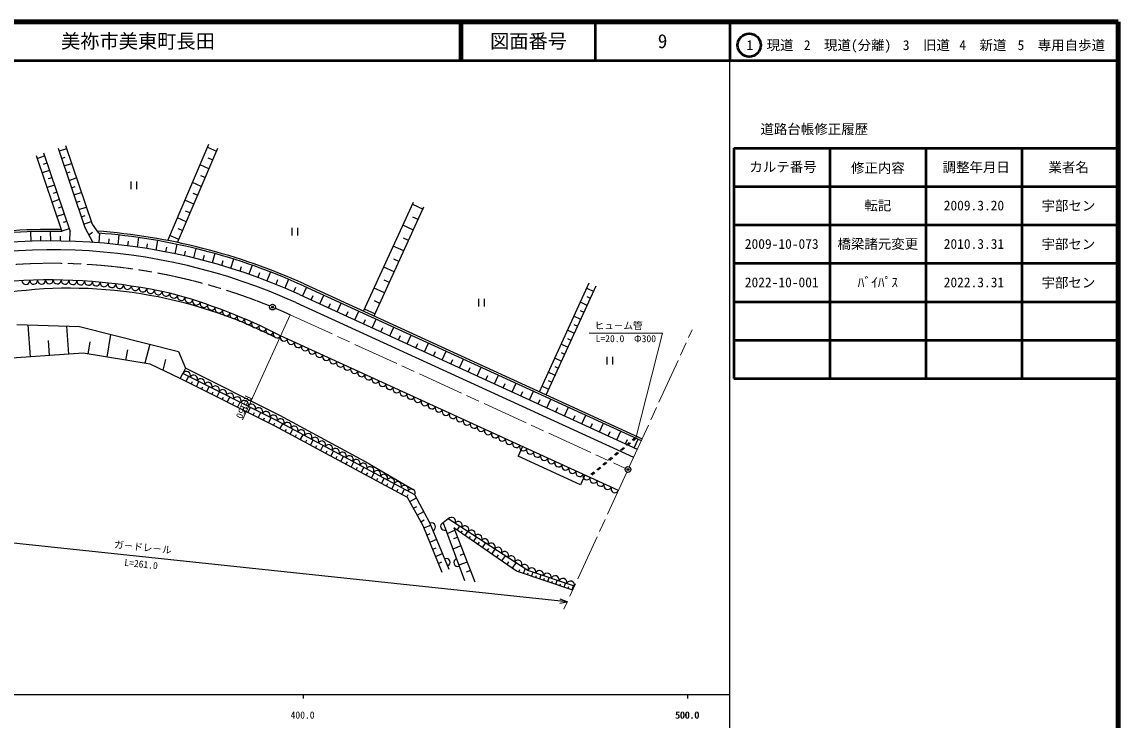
# Model space of a CAD drawing. Units: millimetres, scale not verified. Extents: x 40000 to 680000, y 20000 to 380000.
# Drawn here: x 394830 to 680000, y 198357 to 380000 of the extents above; entities that cross this region are included whole.
import ezdxf
from ezdxf.enums import TextEntityAlignment as Align

# ---------------------------------------------------------------- set-up
doc = ezdxf.new("R2010")
doc.units = ezdxf.units.MM
doc.header["$LTSCALE"] = 1000
doc.header["$PDMODE"] = 32
doc.header["$PDSIZE"] = 500
doc.linetypes.add('CHAIN', pattern=[18.5, 12, -1.5, 3.5, -1.5])
for name, color, linetype, lineweight in [('S-BGD', 7, 'Continuous', 25), ('S-BMK', 2, 'CHAIN', 13), ('S-BMK-SRVR', 3, 'Continuous', 25), ('S-STR-HTXT', 7, 'Continuous', 13), ('S-STR-STRC', 7, 'Continuous', 25), ('S-TTL', 2, 'Continuous', 140), ('S-TTL-BAND', 7, 'Continuous', 25), ('S-TTL-FRAM', 2, 'Continuous', 50), ('S-TTL-LINE', 7, 'Continuous', 50)]:
    doc.layers.add(name, color=color, linetype=linetype, lineweight=lineweight)
doc.layers.add('S-OTRS', color=6, linetype='Continuous')
doc.layers.add('S-TTL-TXT', color=7, linetype='Continuous')
doc.styles.add('@ＭＳ ゴシック', font='')
doc.styles.add('ＭＳ ゴシック', font='')
doc.styles.get('@ＭＳ ゴシック').set_extended_font_data('@MS Gothic')
doc.styles.get('ＭＳ ゴシック').set_extended_font_data('MS Gothic')

msp = doc.modelspace()

# ---------------------------------------------------------------- linework, layer by layer
at = {"layer": 'S-BGD'}
for p, q in [((432774, 323125), (443467, 348172)), ((398548, 345264), (405251, 325488)), ((398807, 344501), (400701, 345143)), ((400442, 345906), (407379, 325438)), ((404230, 347190), (411224, 326557)), ((406411, 346986), (404517, 346344)), ((406125, 347832), (413070, 327340)), ((435277, 322621), (445766, 347190)), ((443130, 347383), (445430, 346402)), ((401343, 343249), (400396, 342928)), ((405159, 344450), (406106, 344771)), ((405801, 342556), (407695, 343198)), ((443466, 341803), (441167, 342785)), ((444448, 344102), (443298, 344593)), ((401985, 341355), (400091, 340713)), ((402627, 339461), (401680, 339140)), ((406443, 340662), (407390, 340983)), ((407085, 338767), (408979, 339409)), ((442485, 339504), (441335, 339995)), ((403269, 337566), (401374, 336924)), ((407727, 336873), (408674, 337194)), ((423163, 338469), (423163, 336469)), ((424663, 338469), (424663, 336469)), ((441503, 337205), (439204, 338186)), ((404553, 333778), (402658, 333136)), ((403911, 335672), (402964, 335351)), ((408369, 334979), (410263, 335621)), ((440522, 334905), (439372, 335396)), ((405195, 331884), (404248, 331563)), ((409011, 333085), (409958, 333406)), ((409653, 331191), (411547, 331833)), ((439540, 332606), (437241, 333588)), ((438559, 330307), (437409, 330798)), ((483701, 304745), (496698, 333109)), ((486428, 303496), (499425, 331860)), ((496448, 332564), (499175, 331314)), ((405837, 329990), (403942, 329348)), ((406479, 328096), (405531, 327775)), ((410295, 329297), (411242, 329618)), ((410937, 327402), (412831, 328044)), ((437577, 328008), (435278, 328989)), ((497926, 328587), (496562, 329212)), ((397052, 325410), (397141, 322912)), ((402215, 325509), (402222, 322959)), ((407121, 326201), (405226, 325559)), ((407304, 322940), (407379, 325438)), ((411224, 326557), (413236, 322649)), ((413201, 325195), (412270, 324525)), ((413070, 327340), (414721, 325048)), ((436595, 325708), (435446, 326199)), ((465057, 326452), (465057, 324452)), ((466557, 326452), (466557, 324452)), ((496676, 325860), (493949, 327109)), ((399657, 324231), (399681, 322981)), ((404780, 324245), (404763, 322995)), ((415027, 325024), (414832, 322532)), ((417440, 323561), (417323, 322317)), ((420085, 324546), (419810, 322061)), ((422447, 322986), (422287, 321726)), ((425125, 323905), (424770, 321431)), ((427439, 322290), (427241, 321056)), ((430141, 323103), (429707, 320641)), ((435614, 323409), (433315, 324391)), ((495426, 323132), (494063, 323757)), ((432402, 321415), (432165, 320188)), ((435129, 322141), (434616, 319694)), ((437335, 320381), (437059, 319162)), ((440084, 321019), (439493, 318590)), ((445000, 319739), (444331, 317330)), ((494176, 320405), (491449, 321655)), ((442232, 319189), (441917, 317979)), ((447088, 317840), (446735, 316641)), ((449873, 318301), (449115, 315877)), ((454696, 316708), (453874, 314347)), ((492927, 317678), (491563, 318302)), ((451893, 316318), (451494, 315112)), ((456659, 314680), (456229, 313506)), ((459467, 314961), (458569, 312627)), ((491677, 314950), (488950, 316200)), ((396866, 312785), (396869, 312699)), ((398906, 312841), (398908, 312755)), ((400946, 312868), (400947, 312811)), ((405025, 312836), (405023, 312779)), ((407064, 312778), (407061, 312692)), ((409103, 312691), (409099, 312606)), ((411140, 312576), (411137, 312519)), ((413175, 312432), (413172, 312400)), ((415206, 312259), (415201, 312203)), ((417237, 312059), (417228, 311974)), ((419265, 311829), (419255, 311744)), ((421289, 311572), (421281, 311515)), ((425323, 310973), (425314, 310916)), ((461363, 312871), (460896, 311711)), ((464178, 313061), (463207, 310758)), ((466007, 310912), (465502, 309768)), ((468823, 311013), (467781, 308740)), ((468056, 311364), (555960, 271084)), ((468264, 311819), (556169, 271539)), ((490427, 312223), (489064, 312848)), ((529439, 283787), (542437, 312151)), ((531258, 282954), (544255, 311318)), ((427335, 310630), (427320, 310546)), ((429342, 310260), (429326, 310176)), ((431343, 309862), (431331, 309806)), ((435323, 308889), (435308, 308833)), ((437303, 308314), (437278, 308230)), ((467009, 309094), (554919, 268811)), ((470054, 307699), (470575, 308835)), ((472327, 306657), (473368, 308930)), ((489178, 309496), (486450, 310745)), ((541770, 310696), (543588, 309863)), ((542755, 308045), (541846, 308461)), ((439275, 307711), (439249, 307627)), ((441237, 307080), (441219, 307025)), ((445132, 305736), (445113, 305681)), ((466059, 306999), (553961, 266720)), ((474600, 305616), (475120, 306752)), ((476873, 304574), (477914, 306847)), ((486678, 304041), (483951, 305291)), ((487928, 306768), (486564, 307393)), ((513627, 307925), (513627, 305925)), ((515127, 307925), (515127, 305925)), ((541922, 306227), (540104, 307060)), ((447066, 305023), (447036, 304941)), ((448991, 304282), (448959, 304200)), ((450904, 303514), (450882, 303460)), ((479145, 303533), (479666, 304669)), ((481418, 302491), (482460, 304764)), ((483691, 301450), (484212, 302586)), ((485964, 300408), (487005, 302681)), ((540256, 302590), (538438, 303423)), ((541089, 304408), (540180, 304825)), ((393470, 301263), (409777, 300716)), ((397055, 292853), (396483, 301162)), ((407031, 293539), (406530, 300825)), ((409777, 300716), (435603, 294240)), ((454694, 301898), (454671, 301845)), ((456573, 301050), (456537, 300971)), ((458440, 300175), (458403, 300097)), ((488236, 299367), (488757, 300503)), ((490509, 298326), (491551, 300598)), ((538589, 298954), (536771, 299787)), ((539423, 300772), (538513, 301189)), ((402043, 293196), (401775, 297095)), ((412031, 293587), (412544, 296741)), ((416966, 292784), (417925, 298673)), ((550003, 258084), (462134, 298348)), ((492782, 297284), (493303, 298421)), ((495055, 296243), (496096, 298515)), ((537756, 297136), (536847, 297552)), ((410755, 293795), (383900, 291948)), ((428175, 290958), (410755, 293795)), ((421901, 291980), (422347, 294716)), ((428077, 296128), (426836, 291176)), ((435603, 294240), (437350, 289884)), ((497328, 295201), (497848, 296338)), ((499600, 294160), (500642, 296433)), ((501873, 293118), (502394, 294255)), ((504146, 292077), (505187, 294350)), ((536923, 295317), (535105, 296150)), ((536090, 293499), (535181, 293916)), ((436004, 287203), (428175, 290958)), ((432193, 292143), (431496, 289365)), ((506419, 291035), (506939, 292172)), ((508691, 289994), (509733, 292267)), ((535257, 291681), (533439, 292514)), ((547009, 292903), (547009, 290903)), ((548509, 292903), (548509, 290903)), ((436004, 287203), (436677, 288543)), ((437350, 289884), (436677, 288543)), ((461194, 276244), (436677, 288543)), ((461886, 277576), (437350, 289884)), ((510964, 288953), (511485, 290089)), ((513237, 287911), (514278, 290184)), ((517783, 285828), (518824, 288101)), ((533591, 288045), (531772, 288878)), ((534424, 289863), (533515, 290279)), ((460503, 274913), (436004, 287203)), ((437528, 286438), (438200, 287779)), ((438868, 285766), (439205, 286436)), ((440209, 285093), (440882, 286434)), ((515510, 286870), (516030, 288006)), ((520055, 284787), (520576, 285923)), ((522328, 283745), (523370, 286018)), ((531924, 284408), (530106, 285241)), ((532757, 286226), (531848, 286643)), ((441550, 284421), (441886, 285091)), ((442891, 283748), (443563, 285089)), ((444231, 283076), (444568, 283746)), ((445572, 282403), (446245, 283744)), ((446913, 281730), (447249, 282401)), ((448254, 281058), (448926, 282398)), ((524601, 282704), (525122, 283840)), ((526874, 281662), (527915, 283935)), ((449594, 280385), (449931, 281056)), ((450935, 279713), (451608, 281053)), ((452276, 279040), (452612, 279710)), ((453617, 278367), (454289, 279708)), ((529146, 280621), (529667, 281757)), ((531419, 279580), (532461, 281852)), ((533692, 278538), (534213, 279675)), ((535965, 277497), (537006, 279769)), ((454957, 277695), (455294, 278365)), ((456298, 277022), (456971, 278363)), ((457639, 276350), (457975, 277020)), ((458980, 275677), (459652, 277018)), ((485204, 265048), (461886, 277576)), ((538237, 276455), (538758, 277592)), ((540510, 275414), (541552, 277687)), ((460320, 275004), (460657, 275675)), ((495132, 256309), (460503, 274913)), ((497040, 256986), (461194, 276244)), ((461961, 274130), (462671, 275451)), ((463282, 273420), (463637, 274080)), ((464604, 272710), (465314, 274031)), ((542783, 274372), (543304, 275509)), ((545056, 273331), (546097, 275604)), ((465925, 272000), (466280, 272661)), ((467246, 271290), (467956, 272611)), ((468568, 270580), (468923, 271241)), ((469889, 269870), (470599, 271192)), ((547328, 272290), (547849, 273426)), ((549601, 271248), (550643, 273521)), ((551874, 270207), (552395, 271343)), ((554369, 271813), (553600, 271173)), ((554671, 271675), (553903, 271035)), ((554147, 269165), (555188, 271438)), ((471211, 269160), (471565, 269821)), ((472532, 268450), (473242, 269772)), ((473853, 267740), (474208, 268401)), ((475175, 267031), (475885, 268352)), ((525064, 269512), (523919, 267013)), ((551295, 269254), (550527, 268614)), ((551597, 269115), (550829, 268475)), ((552832, 270534), (552064, 269894)), ((553134, 270395), (552366, 269755)), ((476496, 266321), (476851, 266981)), ((477817, 265611), (478527, 266932)), ((479139, 264901), (479494, 265562)), ((480460, 264191), (481170, 265512)), ((540145, 259578), (523919, 267013)), ((546684, 265414), (545916, 264774)), ((546987, 265276), (546218, 264636)), ((548221, 266694), (547453, 266054)), ((548524, 266555), (547755, 265916)), ((549758, 267974), (548990, 267334)), ((550061, 267835), (549292, 267195)), ((481782, 263481), (482136, 264142)), ((483103, 262771), (483813, 264093)), ((484424, 262061), (484779, 262722)), ((485204, 265048), (496617, 258349)), ((485746, 261351), (486456, 262673)), ((543611, 262855), (542842, 262215)), ((543913, 262716), (543145, 262076)), ((545148, 264134), (544379, 263494)), ((545450, 263996), (544682, 263356)), ((487067, 260641), (487422, 261302)), ((488388, 259932), (489098, 261253)), ((489710, 259222), (490065, 259882)), ((491031, 258512), (491741, 259833)), ((541290, 262077), (540145, 259578)), ((492353, 257802), (492708, 258463)), ((493674, 257092), (494384, 258413)), ((494995, 256382), (495350, 257043)), ((500991, 249714), (497040, 256986)), ((499182, 248855), (495132, 256309)), ((495725, 255218), (497482, 256173)), ((496679, 253460), (497558, 253938)), ((497634, 251703), (499392, 252658)), ((498589, 249946), (499468, 250423)), ((504130, 236776), (499182, 248855)), ((499393, 248338), (501243, 249096)), ((505980, 237534), (500991, 249714)), ((505759, 250675), (504415, 249665)), ((504415, 249665), (509943, 234648)), ((526466, 237295), (505759, 250675)), ((523501, 237141), (507173, 248366)), ((507173, 248366), (512647, 234358)), ((508656, 248803), (508004, 247795)), ((500151, 246488), (501076, 246867)), ((500908, 244642), (502751, 245397)), ((505418, 246939), (507432, 247726)), ((507223, 245580), (508124, 245932)), ((509054, 247073), (509415, 247598)), ((510104, 246351), (510826, 247401)), ((511185, 245608), (511567, 246165)), ((512297, 244843), (513062, 245956)), ((501663, 242798), (502584, 243176)), ((509003, 243682), (506917, 242867)), ((513443, 244056), (513848, 244645)), ((514622, 243245), (515433, 244424)), ((515836, 242410), (516266, 243035)), ((517086, 241551), (517945, 242801)), ((502417, 240958), (504254, 241710)), ((509818, 241596), (508775, 241188)), ((518372, 240667), (518828, 241329)), ((519697, 239756), (520608, 241081)), ((503169, 239120), (504088, 239496)), ((510650, 239469), (508480, 238621)), ((511497, 237299), (510413, 236875)), ((521061, 238819), (521543, 239521)), ((522464, 237854), (523429, 239257)), ((538122, 232156), (523501, 237141)), ((524116, 236931), (524327, 237548)), ((525350, 236510), (525771, 237744)), ((538591, 233179), (526466, 237295)), ((527440, 235798), (527797, 236844)), ((526394, 236154), (526573, 236677)), ((528487, 235441), (528666, 235965)), ((529536, 235083), (529893, 236132)), ((530586, 234725), (530765, 235251)), ((531637, 234367), (531995, 235418)), ((532690, 234008), (532870, 234535)), ((533744, 233649), (534103, 234703)), ((535857, 232928), (536217, 233985)), ((534800, 233289), (534980, 233817)), ((536915, 232567), (537096, 233097)), ((537975, 232206), (538336, 233266))]:
    msp.add_line(p, q, dxfattribs=at)
for centre, radius, start, end in [((402648, 167209), 158800, 89.12237, 109.90941), ((402648, 167209), 158300, 89.05792, 109.90941), ((402648, 167209), 158800, 65.59407, 85.77808), ((402648, 167209), 155800, 65.60021, 109.90941), ((402648, 167209), 158300, 65.5944, 85.62613), ((402648, 167209), 153500, 65.60021, 109.90941), ((401865, 166970), 145900, 77.54294, 109.58846), ((395849, 312691), 1020, 182.6761, 0.44961), ((397888, 312747), 1020, 182.6761, 0.44961), ((399927, 312803), 1020, 182.6761, 0.44961), ((401966, 312858), 1020, 182.6761, 0.44961), ((404005, 312843), 1020, 178.67041, 356.44392), ((406043, 312756), 1020, 178.67041, 356.44392), ((408081, 312669), 1020, 178.67041, 356.44392), ((410119, 312582), 1020, 178.67041, 356.44392), ((412156, 312495), 1020, 178.67041, 356.44392), ((414190, 312337), 1020, 174.66472, 352.43823), ((416217, 312108), 1020, 174.66472, 352.43823), ((418244, 311879), 1020, 174.66472, 352.43823), ((420270, 311650), 1020, 174.66472, 352.43823), ((422297, 311421), 1020, 174.66472, 352.43823), ((424315, 311121), 1020, 170.65903, 348.43254), ((426320, 310751), 1020, 170.65903, 348.43254), ((407256, 192678), 118033, 63.03512, 98.90051), ((428326, 310381), 1020, 170.65903, 348.43254), ((430332, 310011), 1020, 170.65903, 348.43254), ((432338, 309640), 1020, 170.65903, 348.43254), ((434331, 309163), 1031, 164.67519, 341.30354), ((395616, 168527), 145871, 62.86987, 75.01326), ((436302, 308561), 1031, 164.67519, 341.30354), ((438272, 307958), 1031, 164.67519, 341.30354), ((440243, 307355), 1031, 164.67519, 341.30354), ((442213, 306752), 1031, 164.67519, 341.30354), ((444162, 306080), 1031, 160.62739, 337.25574), ((446085, 305339), 1031, 160.62739, 337.25574), ((448008, 304599), 1031, 160.62739, 337.25574), ((449931, 303858), 1031, 160.62739, 337.25574), ((451854, 303118), 1031, 160.62739, 337.25574), ((453751, 302310), 1031, 156.57959, 333.20794), ((455616, 301435), 1031, 156.57959, 333.20794), ((457482, 300561), 1031, 156.57959, 333.20794), ((459348, 299687), 1031, 156.57959, 336.4462), ((461214, 298812), 1031, 153.34154, 333.20794), ((463053, 297935), 1007, 155.76957, 334.99337), ((464883, 297096), 1007, 155.76957, 334.99337), ((466714, 296257), 1007, 155.76957, 334.99337), ((468544, 295418), 1007, 155.76957, 334.99337), ((470375, 294579), 1007, 155.76957, 334.99337), ((472206, 293740), 1007, 155.76957, 334.99337), ((474036, 292902), 1007, 155.76957, 334.99337), ((475867, 292063), 1007, 155.76957, 334.99337), ((477697, 291224), 1007, 155.76957, 334.99337), ((437595, 288021), 1056, 336.34223, 150.37649), ((439481, 287075), 1056, 336.34223, 150.37649), ((479528, 290385), 1007, 155.76957, 334.99337), ((481359, 289546), 1007, 155.76957, 334.99337), ((483189, 288708), 1007, 155.76957, 334.99337), ((485020, 287869), 1007, 155.76957, 334.99337), ((441367, 286129), 1056, 336.34223, 150.37649), ((443253, 285183), 1056, 336.34223, 150.37649), ((445139, 284237), 1056, 336.34223, 150.37649), ((486850, 287030), 1007, 155.76957, 334.99337), ((488681, 286191), 1007, 155.76957, 334.99337), ((490512, 285352), 1007, 155.76957, 334.99337), ((447025, 283291), 1056, 336.34223, 150.37649), ((448911, 282345), 1056, 336.34223, 150.37649), ((450797, 281399), 1056, 336.34223, 150.37649), ((492342, 284513), 1007, 155.76957, 334.99337), ((494173, 283675), 1007, 155.76957, 334.99337), ((496003, 282836), 1007, 155.76957, 334.99337), ((497834, 281997), 1007, 155.76957, 334.99337), ((452683, 280452), 1056, 336.34223, 150.37649), ((454569, 279506), 1056, 336.34223, 150.37649), ((456455, 278560), 1056, 336.34223, 150.37649), ((499665, 281158), 1007, 155.76957, 334.99337), ((501495, 280319), 1007, 155.76957, 334.99337), ((503326, 279480), 1007, 155.76957, 334.99337), ((458341, 277614), 1056, 336.34223, 150.37649), ((460227, 276668), 1056, 336.34223, 150.37649), ((462082, 275748), 1017, 332.72614, 150.78038), ((505157, 278642), 1007, 155.76957, 334.99337), ((506987, 277803), 1007, 155.76957, 334.99337), ((508818, 276964), 1007, 155.76957, 334.99337), ((463875, 274785), 1017, 332.72614, 150.78038), ((465667, 273822), 1017, 332.72614, 150.78038), ((467459, 272859), 1017, 332.72614, 150.78038), ((510648, 276125), 1007, 155.76957, 334.99337), ((512479, 275286), 1007, 155.76957, 334.99337), ((514310, 274447), 1007, 155.76957, 334.99337), ((516140, 273609), 1007, 155.76957, 334.99337), ((469251, 271896), 1017, 332.72614, 150.78038), ((471044, 270933), 1017, 332.72614, 150.78038), ((472836, 269970), 1017, 332.72614, 150.78038), ((517971, 272770), 1007, 155.76957, 334.99337), ((519801, 271931), 1007, 155.76957, 334.99337), ((521632, 271092), 1007, 155.76957, 334.99337), ((474628, 269007), 1017, 332.72614, 150.78038), ((476420, 268044), 1017, 332.72614, 150.78038), ((478213, 267082), 1017, 332.72614, 150.78038), ((523463, 270253), 1007, 155.76957, 334.99337), ((525293, 269414), 1007, 155.76957, 334.99337), ((527124, 268576), 1007, 155.76957, 334.99337), ((528954, 267737), 1007, 155.76957, 334.99337), ((480005, 266119), 1017, 332.72614, 150.78038), ((481797, 265156), 1017, 332.72614, 150.78038), ((483590, 264193), 1017, 332.72614, 150.78038), ((530785, 266898), 1007, 155.76957, 334.99337), ((532616, 266059), 1007, 155.76957, 334.99337), ((534446, 265220), 1007, 155.76957, 334.99337), ((485382, 263230), 1017, 332.72614, 150.78038), ((487174, 262267), 1017, 332.72614, 150.78038), ((536277, 264381), 1007, 155.76957, 334.99337), ((538107, 263543), 1007, 155.76957, 334.99337), ((539938, 262704), 1007, 155.76957, 334.99337), ((488966, 261304), 1017, 332.72614, 150.78038), ((490759, 260341), 1017, 332.72614, 150.78038), ((492551, 259378), 1017, 332.72614, 150.78038), ((541769, 261865), 1007, 155.76957, 334.99337), ((543599, 261026), 1007, 155.76957, 334.99337), ((545430, 260187), 1007, 155.76957, 334.99337), ((547260, 259348), 1007, 155.76957, 334.99337), ((494343, 258416), 1017, 332.72614, 150.78038), ((496135, 257453), 1017, 332.72614, 150.78038), ((549091, 258510), 1007, 155.76957, 334.99337), ((506607, 250095), 1028, 328.65, 145.61264), ((501432, 248638), 1000, 292.2759, 112.2759), ((504761, 248726), 1000, 110.20756, 290.20756), ((508333, 248980), 1028, 328.65, 145.61264), ((510058, 247865), 1028, 328.65, 145.61264), ((511784, 246750), 1028, 328.65, 145.61264), ((513509, 245635), 1028, 328.65, 145.61264), ((515235, 244520), 1028, 328.65, 145.61264), ((516960, 243405), 1028, 328.65, 145.61264), ((518686, 242290), 1028, 328.65, 145.61264), ((505222, 239385), 1000, 292.2759, 112.2759), ((508215, 239342), 1000, 110.20756, 290.20756), ((520412, 241175), 1028, 328.65, 145.61264), ((522137, 240060), 1028, 328.65, 145.61264), ((523863, 238945), 1028, 328.65, 145.61264), ((525588, 237830), 1028, 328.65, 145.61264), ((527455, 236889), 1069, 344.84784, 157.65267), ((529476, 236203), 1069, 344.84784, 157.65267), ((531497, 235517), 1069, 344.84784, 157.65267), ((533518, 234831), 1069, 344.84784, 157.65267), ((535538, 234145), 1069, 344.84784, 157.65267), ((537559, 233459), 1069, 344.84784, 157.65267)]:
    msp.add_arc(centre, radius, start, end, dxfattribs=at)
at = {"layer": 'S-BMK'}
for p, q in [((464613, 303812), (551821, 263851)), ((552815, 264220), (569166, 299903)), ((552190, 262857), (535840, 227174))]:
    msp.add_line(p, q, dxfattribs=at)
for start, end in [(67.79664, 105.42106), (65.60021, 67.22368)]:
    msp.add_arc((402648, 167209), 150000, start, end, dxfattribs=at)
at = {"layer": 'S-BMK-SRVR'}
for centre in [(460026, 305801), (552503, 263539)]:
    msp.add_circle(centre, 750, dxfattribs=at)
for p in [(460026, 305801), (552503, 263539), (552503, 263539)]:
    msp.add_point(p, dxfattribs=at)
at = {"layer": 'S-OTRS'}
msp.add_point((552503, 263539), dxfattribs=at)
at = {"layer": 'S-STR-HTXT'}
for p, q in [((464613, 303812), (452220, 276491)), ((542438, 299014), (561438, 299014)), ((561438, 299014), (554520, 271744))]:
    msp.add_line(p, q, dxfattribs=at)
at = {"layer": 'S-STR-STRC'}
for p, q in [((536717, 229088), (315373, 252629)), ((534741, 228778), (536717, 229088)), ((536717, 229088), (534851, 229807))]:
    msp.add_line(p, q, dxfattribs=at)
at = {"layer": 'S-TTL'}
for p, q in [((680000, 380000), (40000, 380000)), ((680000, 20000), (680000, 380000))]:
    msp.add_line(p, q, dxfattribs=at)
at = {"layer": 'S-TTL-BAND'}
for p, q in [((579000, 20000), (579000, 370000)), ((40000, 205000), (579000, 205000)), ((468000, 205000), (468000, 204000)), ((568000, 205000), (568000, 204000))]:
    msp.add_line(p, q, dxfattribs=at)
at = {"layer": 'S-TTL-FRAM'}
for p, q in [((580000, 347197), (580000, 287197)), ((580000, 347197), (680000, 347197)), ((580000, 287197), (680000, 287197))]:
    msp.add_line(p, q, dxfattribs=at)
at = {"layer": 'S-TTL-LINE'}
for p, q in [((508747, 380000), (508747, 370000)), ((509247, 380000), (509247, 370000)), ((543997, 380000), (543997, 370000)), ((579000, 380000), (579000, 370000)), ((40000, 370000), (680000, 370000)), ((605000, 347197), (605000, 287197)), ((630000, 347197), (630000, 287197)), ((655000, 347197), (655000, 287197)), ((580000, 337197), (680000, 337197)), ((580000, 327197), (680000, 327197)), ((580000, 317197), (680000, 317197)), ((580000, 307197), (680000, 307197)), ((580000, 297197), (680000, 297197))]:
    msp.add_line(p, q, dxfattribs=at)
msp.add_circle((584031, 373958), 3000, dxfattribs=at)

# ---------------------------------------------------------------- texts
at = {"layer": 'S-STR-HTXT', "style": 'ＭＳ ゴシック'}
msp.add_text('ヒュ－ム管', height=1833, dxfattribs=at).set_placement((543813, 299514), align=Align.BOTTOM_LEFT)
msp.add_text('L=20.0\u3000Φ300', height=1833, dxfattribs=at).set_placement((551938, 298514), align=Align.TOP_CENTER)
msp.add_text('R=150', height=1833, rotation=245.6, dxfattribs=at).set_placement((452525, 283216), align=Align.BOTTOM_LEFT)
at = {"layer": 'S-STR-STRC', "style": 'ＭＳ ゴシック'}
msp.add_text('ガ－ドレ－ル', height=1833, rotation=353.929, dxfattribs=at).set_placement((426151, 241853), align=Align.BOTTOM_CENTER)
at = {"layer": 'S-STR-STRC', "style": '@ＭＳ ゴシック'}
msp.add_text('L=261.0', height=1833, rotation=353.929, dxfattribs=at).set_placement((425939, 239864), align=Align.TOP_CENTER)
at = {"layer": 'S-TTL-BAND', "style": 'ＭＳ ゴシック'}
for s, p in [('400.0', (467844, 198195)), ('500.0', (567844, 198195)), ('500.0', (568000, 198195))]:
    msp.add_text(s, height=1833, dxfattribs=at).set_placement(p, align=Align.BOTTOM_CENTER)
at = {"layer": 'S-TTL-TXT', "style": 'ＭＳ ゴシック'}
msp.add_text('美祢市美東町長田', height=3666, dxfattribs=at).set_placement((405024, 375000), align=Align.MIDDLE_LEFT)
for s, height, p in [('図面番号', 3666, (526622, 375000)), ('9', 3666, (561497, 375000)), ('1\u3000現道', 2566, (589448, 373958)), ('2\u3000現道(分離)', 2566, (609619, 373958)), ('3\u3000旧道', 2566, (630121, 373958)), ('4\u3000新道', 2566, (644824, 373958)), ('5\u3000専用自歩道', 2566, (665228, 373958)), ('道路台帳修正履歴', 2566, (600968, 352113)), ('カルテ番号', 2566, (592839, 342277)), ('修正内容', 2566, (617509, 342023)), ('調整年月日', 2566, (643089, 342197)), ('業者名', 2566, (667134, 342197)), ('転記', 2566, (617500, 332245)), ('宇部セン', 2566, (667077, 332189)), ('2009.3.20', 2566, (642500, 332245)), ('2009-10-073', 2566, (592500, 322245)), ('橋梁諸元変更', 2566, (617500, 322245)), ('2010.3.31', 2566, (642500, 322245)), ('宇部セン', 2566, (667077, 322189)), ('ﾊﾞｲﾊﾟｽ', 2566, (617500, 312245)), ('宇部セン', 2566, (667077, 312189)), ('2022-10-001', 2566, (592500, 312245)), ('2022.3.31', 2566, (642500, 312245))]:
    msp.add_text(s, height=height, dxfattribs=at).set_placement(p, align=Align.MIDDLE_CENTER)

doc.saveas('drawing.dxf')
